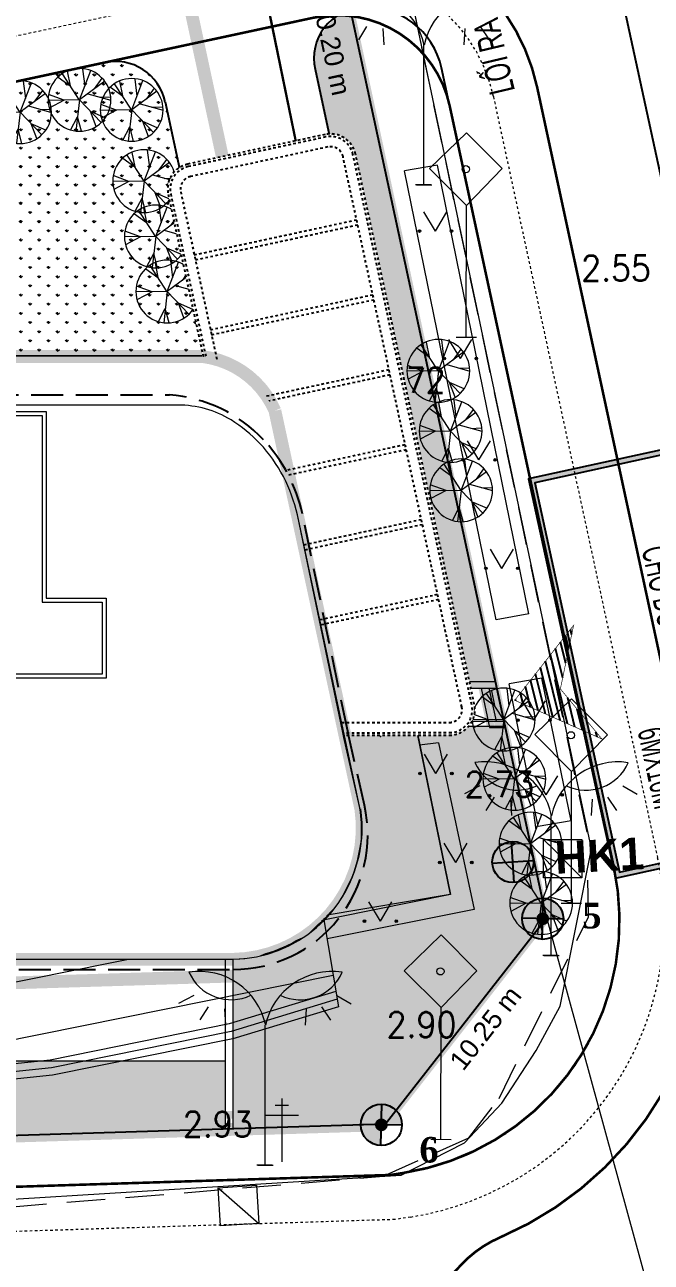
# Model space of a CAD drawing. Header units: millimetres. Extents: x 583747 to 597033, y 2304962 to 2309584.
# Drawn here: x 595691.79 to 595716.31, y 2307167.06 to 2307215.51 of the extents above; entities that cross this region are included whole.
import ezdxf
from ezdxf.enums import TextEntityAlignment as Align
from ezdxf.xclip import XClip

# ---------------------------------------------------------------- set-up
doc = ezdxf.new("R2010")
doc.units = ezdxf.units.MM
doc.header["$XCLIPFRAME"] = 0
doc.set_wipeout_variables(frame=1)
for name, pattern in [('DASH', [0.35, 0.25, -0.1]), ('DASH2-1', [3, 2, -1]), ('HIDDEN', [0.375, 0.25, -0.125]), ('{Long Duong}', [2.3, 1.5, -0.8]), ('{qui hoach}', [1.3, 0, -1.3])]:
    doc.linetypes.add(name, pattern=pattern)
for name, color, linetype, lineweight in [('00_bo_sdd', 7, 'Continuous', 30), ('00_nen', 8, 'Continuous', 5), ('AUDIT_I_220808132811-11', 7, 'Continuous', 9), ('bo dat CXCL', 95, 'Continuous', 18), ('Code Cao do', 7, 'Continuous', 0), ('duong chua chay', 1, 'Continuous', 15), ('Duong RG Thua', 7, 'Continuous', 0), ('GT NEW', 1, 'Continuous', 13), ('hatch', 45, 'Continuous', 5), ('KT-Chu viet', 255, 'Continuous', 20), ('KT-DV2', 7, 'Continuous', 15), ('KT-NEN', 7, 'Continuous', 0), ('KT-Net khuat', 8, 'HIDDEN', 18), ('KT-Net manh', 251, 'Continuous', 13), ('KT-Net thay', 7, 'Continuous', 20), ('KT-TMB', 7, 'Continuous', 0), ('KT_lo dat', 1, 'Continuous', 40), ('KT_Ms', 100, 'Continuous', 5), ('Level 15', 7, 'Continuous', 0), ('Long Duong_ Phan Cach chat lieu rair mat', 7, 'Continuous', 0), ('moc', 7, 'Continuous', 0), ('Nen dc cb Hong bang', 253, 'Continuous', 60), ('Nghia dia_ Ghi chu §T XH', 7, 'Continuous', 0), ('đường pccc', 6, 'Continuous', 13)]:
    doc.layers.add(name, color=color, linetype=linetype, lineweight=lineweight)
for name, color, linetype in [('A-GLAZ', 135, 'Continuous'), ('AFP-KERB-LINE', 2, 'Continuous'), ('canopy', 2, 'DASH'), ('K2', 2, 'Continuous'), ('KT-Kich thuoc', 159, 'Continuous'), ('KT-Vat lieu', 250, 'Continuous'), ('Xref_NT1+NT2_MBDV Cot vach_220729$0$ccu12-Thay', 7, 'Continuous'), ('Xref_ST_MBDV Cot vach 30.7.2022$0$Xref_ST_MBDV Cot vach 30.7.2022|Xref_ST_MBDV Cot vach 30.7.2022|Xref_ST_MBDV Cot vach 30.7.2022|Xref_ST_MBDV Cot vach 30.7.2022|A-CORE-OTLN', 2, 'Continuous')]:
    doc.layers.add(name, color=color, linetype=linetype)
doc.layers.add('A-TREES', color=7, linetype='Continuous', lineweight=5, true_color=0x4b833f)
doc.styles.add('font unicode ccu', font='arial.ttf')
doc.styles.add('Style-.VnArial', font='')
doc.styles.add('Style-STANDARD', font='STANDARD.shx')
doc.styles.add('style6', font='')
doc.styles.add('VnAvantH', font='')
doc.styles.get('Style-.VnArial').set_extended_font_data('.VnArial')
doc.styles.get('style6').set_extended_font_data('.VnAvantH', bold=True)
doc.styles.get('VnAvantH').set_extended_font_data('.VnAvantH')

# ---------------------------------------------------------------- blocks, each defined once
blk = doc.blocks.new('nen dc cb Hong bang')
at = {"layer": '00_bo_sdd', "color": 0, "linetype": 'ByBlock', "lineweight": -2}
blk.add_line((-10.55492583825253, 14.85323067288846, -62.11999999999999), (0, 0), dxfattribs=at)
at = {"layer": '00_nen', "color": 0, "linetype": 'ByBlock', "lineweight": -2}
for p, q in [((-25.54515692964196, 46.53119672089815, -62.11999999999999), (-25.36385174281895, 45.91611263807863, -62.11999999999999)), ((-25.0087029687129, 46.81158421654254, -62.11999999999999), (-24.49256315047387, 46.44607130531222, -62.11999999999999)), ((-29.18093820509966, 45.29301478108391, -62.11999999999999), (-29.30378936917987, 44.69492817157879, -62.11999999999999)), ((-28.5521733162459, 45.43673226283863, -62.11999999999999), (-28.29569271975197, 44.84900979092345, -62.11999999999999)), ((-24.95550184603781, 40.23304565250874, -62.11999999999999), (-26.82977223140188, 45.38256121426821, -62.11999999999999)), ((-24.95550184603781, 40.23304565250874, -62.11999999999999), (-26.82977223140188, 45.38256121426821, -62.11999999999999)), ((-24.69238791218959, 40.32881129300222, -62.11999999999999), (-25.25620348460507, 40.12359920702875, -62.11999999999999)), ((-25.21861577976961, 40.13728001248091, -62.11999999999999), (-24.65480020747054, 40.34249209845439, -62.11999999999999)), ((-21.7204910654109, 35.06692958250642, -62.11999999999999), (-20.96873696881812, 35.34054569713771, -62.11999999999999)), ((-9.567317508510314, 20.79804043518379, -62.11999999999999), (-8.931643194635399, 20.6888700760901, -62.11999999999999)), ((-10.51709817897063, 19.89897610014305, -62.11999999999999), (-10.33579299191479, 19.28389201732352, -62.11999999999999)), ((-9.980644218274392, 20.17936359718442, -62.11999999999999), (-9.464504400035366, 19.81385068502277, -62.11999999999999)), ((-14.829596185009, 18.88272763276473, -62.11999999999999), (-15.28396531112958, 18.37681390717626, -62.11999999999999)), ((-14.15287945466116, 18.66079416079447, -62.11999999999999), (-14.27573061850853, 18.06270755082369, -62.11999999999999)), ((-13.52411456545815, 18.80451164208353, -62.11999999999999), (-13.26763396908063, 18.216789170634, -62.11999999999999)), ((-9.92744309513364, 13.60082503175363, -62.11999999999999), (-11.80171348061413, 18.75034059397876, -62.11999999999999)), ((-9.92744309513364, 13.60082503175363, -62.11999999999999), (-11.80171348061413, 18.75034059397876, -62.11999999999999)), ((-10.25697741587646, 15.6581920706667, -62.11999999999999), (-9.505223319283687, 15.931808185298, -62.11999999999999)), ((-9.664329161285423, 13.69659067178145, -62.11999999999999), (-10.22814473381732, 13.49137858627364, -62.11999999999999)), ((-10.19055702898186, 13.50505939172581, -62.11999999999999), (-9.626741456566378, 13.71027147769928, -62.11999999999999)), ((-17.26962136011571, 9.251346520148218, -62.11999999999999), (-16.63394704635721, 9.142176161054522, -62.11999999999999)), ((-18.21940203057602, 8.35228218510747, -62.11999999999999), (-18.03809684340376, 7.737198101822287, -62.11999999999999)), ((-17.68294806941412, 8.63266968075186, -62.11999999999999), (-17.16680825140793, 8.267156769521534, -62.11999999999999)), ((-22.53190003649797, 7.336033717729151, -62.11999999999999), (-22.98626916308422, 6.830119992606342, -62.11999999999999)), ((-21.85518330580089, 7.114100243896246, -62.11999999999999), (-21.97803446976468, 6.516013635788113, -62.11999999999999)), ((-21.22641841706354, 7.257817726116627, -62.11999999999999), (-20.96993782033678, 6.670095254201442, -62.11999999999999)), ((-17.62974694662262, 2.054131116718054, -62.11999999999999), (-19.50401733198669, 7.203646678011864, -62.11999999999999)), ((-17.62974694662262, 2.054131116718054, -62.11999999999999), (-19.50401733198669, 7.203646678011864, -62.11999999999999)), ((-11.88640749664046, 5.223611982539296, -62.11999999999999), (-11.13465340004768, 5.497228097170591, -62.11999999999999)), ((-17.36663301300723, 2.149896756745875, -62.11999999999999), (-17.93044858530629, 1.944684670306742, -62.11999999999999)), ((-17.89286088047083, 1.958365476224571, -62.11999999999999), (-17.32904530793894, 2.163577562198043, -62.11999999999999))]:
    blk.add_line(p, q, dxfattribs=at)
at = {"layer": '00_nen', "color": 0, "linetype": 'ByBlock', "lineweight": -2, "elevation": -62.11999999999999, "flags": 128}
for points in [[(-51.75720012409147, -12.26573915639892), (-47.61124840099365, -9.982014717999846), (-42.53745882923249, -8.639130225405097), (-36.93363548931666, -7.156666684895754), (-12.48865074675996, 3.507115239743143), (-10.60440606111661, 5.55156312417239), (-9.758970796014182, 7.507143158465624), (-9.198036189191043, 9.908192181494087), (-8.911867500049993, 11.86019979603589), (-9.875447683501989, 18.06588454730809), (-16.90525622782297, 29.30750083830208), (-33.73919313633814, 56.30511040240526), (-43.42401177820284, 71.63096975395456), (-44.02629823959433, 71.90623567998409), (-44.74362674541771, 72.09334457712248), (-45.1785165888723, 72.21823912719265), (-46.26905501971487, 72.31942669022828)], [(-69.42179151752498, 54.56639002496377), (-47.44904412189499, 68.0940236649476), (-14.44665903993882, 14.48870804393664), (-36.46034228638746, 1.027792402543128), (-39.12635316350497, 5.358138516545296)]]:
    blk.add_lwpolyline(points, dxfattribs=at)
at = {"layer": '00_nen', "color": 0, "linetype": 'ByBlock', "lineweight": -2, "elevation": -62.11999999999999}
for points in [[(-21.34461401717272, 35.20373763982207), (-23.10943795670755, 40.05255156336352), (-24.95510433707386, 40.91319992998615), (-24.08077516348567, 42.72127860598266), (-22.28637729398906, 41.88453713757917), (-23.10943795670755, 40.05255156336352)], [(-9.881100367521867, 15.79500012751669), (-11.6459243070567, 20.6438140515238), (-13.49159068707377, 21.50446241907775), (-12.61726151383482, 23.31254109367728), (-10.8228636442218, 22.47579962573946), (-11.6459243070567, 20.6438140515238)], [(-11.766625129967, 17.76648617302999), (-9.844055983819999, 16.86997745651752)], [(-11.51053044828586, 5.360420040320605), (-13.27535438758787, 10.2092339633964), (-15.12102076795418, 11.06988233095035), (-14.24669159459881, 12.87796100601554), (-12.45229372498579, 12.04121953807771), (-13.27535438758787, 10.2092339633964)], [(-19.05221949587576, 0.5897706691175699), (-17.07421810808592, -0.176721672527492)]]:
    blk.add_lwpolyline(points, dxfattribs=at)
for points in [[(-11.766625129967, 17.76648617302999), (-10.35708619875368, 18.27951638773084), (-9.844055983819999, 16.86997745651752), (-11.2535949149169, 16.35694724181667)], [(-19.05221949587576, 0.5897706691175699), (-17.67997263092548, 1.195525192655623), (-17.07421810808592, -0.176721672527492), (-18.44646497315262, -0.7824761951342225)]]:
    blk.add_lwpolyline(points, close=True, dxfattribs=at)
at = {"layer": '00_nen', "color": 0, "linetype": 'ByBlock', "lineweight": -2}
for centre in [(-23.6166978784604, 41.37438132753596, -62.11999999999999), (-12.1531842284603, 21.96564381476492, -62.11999999999999), (-13.78261430957355, 11.53106372710317, -62.11999999999999)]:
    blk.add_circle(centre, 0.1414213562376311, dxfattribs=at)
for centre, radius, start, end in [((-24.17860677314457, 45.74783618748188, -62.11999999999999), 2.664948379724064, 101.3822888902623, 187.9587888660478), ((-29.06967682449613, 43.96763227600604, -62.11999999999999), 2.664948379724064, 32.0412111096219, 118.6177110988935), ((-9.150548022822477, 19.1156155676581, -62.11999999999999), 2.664948379724064, 101.3822888902623, 187.9587888660478), ((-11.47714551887475, 21.84539085067809, -62.11999999999999), 1.804471208586008, 264.6074111095148, 356.2747416658846), ((-14.04161807405762, 17.3354116557166, -62.11999999999999), 2.664948379724064, 32.0412111096219, 118.6177110988935), ((-14.01400671980809, 20.92204888537526, -62.11999999999999), 1.804471208586008, 223.7252583433626, 315.3925888883509), ((-16.85285187419504, 7.56892165215686, -62.11999999999999), 2.664948379724064, 101.3822888902623, 187.9587888660478), ((-19.17944937024731, 10.29869693564251, -62.11999999999999), 1.804471208586008, 264.6074111095148, 356.2747416658846), ((-21.74392192519736, 5.7887177397497, -62.11999999999999), 2.664948379724064, 32.0412111096219, 118.6177110988935), ((-21.7163105715299, 9.375354969874024, -62.11999999999999), 1.804471208586008, 223.7252583433626, 315.3925888883509)]:
    blk.add_arc(centre, radius, start, end, dxfattribs=at)
blk = doc.blocks.new('COT_DI_1')
at = {"layer": 'Nghia dia_ Ghi chu §T XH', "color": 7, "linetype": 'Continuous', "lineweight": 0}
for p, q in [((-3.7252903e-09, 49.74000000953674), (0, 7.4505806e-09)), ((-5.240000003948807, 44.50000000745058), (5.239999998360872, 44.50000001490115)), ((-13.09000000357628, 36.65000001341105), (13.08999999798834, 36.65000000596047))]:
    blk.add_line(p, q, dxfattribs=at)
blk = doc.blocks.new('hoa')
at = {"linetype": 'ByBlock', "lineweight": -2}
for points in [[(-67.56112662715167, -3e-16, 0.9999999999999998), (-57.43887337284832, 0, 0.9999999999999998)], [(57.43887337284832, -3e-16, 0.9999999999999998), (67.56112662715167, 0, 0.9999999999999998)]]:
    blk.add_hatch(color=0, dxfattribs=at).paths.add_polyline_path(points)
at = {"color": 0, "linetype": 'ByBlock', "lineweight": -2}
for q in [(-45.00000000000454, 75), (44.99999999998181, 75)]:
    blk.add_line((0, 0), q, dxfattribs=at)
for centre in [(-62.5, 0), (62.5, 0)]:
    blk.add_circle(centre, 5.061126627151679, dxfattribs=at)
blk = doc.blocks.new('hk')
at = {"layer": 'K2'}
h = blk.add_hatch(color=256, dxfattribs=at)
h.dxf.hatch_style = 1
h.paths.add_polyline_path([(-79.56888767669443, 95.73843680787832), (-79.56888767681085, 94.29736112430692), (-78.1278119928902, 94.29736112384126, 0.006030561254635504), (-78.12823123065755, 94.33211931213737, 0.4071659248377736)])
h.paths.add_polyline_path([(-79.56888767681085, 94.29736112430692), (-81.00996336049866, 94.29736112384126, 0.006030561398855246), (-81.00954412273131, 94.26260293461382, 0.4071659248337173), (-79.56888767669443, 92.85628543933854)])
for p, q in [((-79.56888767681085, 92.85628544073552), (-79.56888767669443, 95.73843680834398)), ((-78.1278119928902, 94.29736112477258), (-81.00996336049866, 94.29736112430692))]:
    blk.add_line(p, q, dxfattribs=at)
blk.add_circle((-79.56888767681085, 94.29736112430692), 1.441075683929584, dxfattribs=at)
blk = doc.blocks.new('wwww1')
at = {"layer": 'Duong RG Thua', "color": 250, "lineweight": 0}
for p, q in [((595695.5847502003, 2307243.169480553), (595707.0744923396, 2307187.35361932)), ((595707.0744923396, 2307187.35361932), (595708.2801753678, 2307181.505655454)), ((595708.2801753678, 2307181.505655454), (595703.3070930245, 2307180.672307877)), ((595703.3070930245, 2307180.672307877), (595703.9038654504, 2307177.11101065)), ((595703.6997601303, 2307178.329028909), (595688.3467328221, 2307175.244779315))]:
    blk.add_line(p, q, dxfattribs=at)
at = {"layer": 'Duong RG Thua', "color": 250, "linetype": 'Continuous', "lineweight": 0}
for p, q in [((595707.774638891, 2307210.061590299), (595706.4908997967, 2307209.83708766)), ((595711.3547879626, 2307192.488881147), (595707.774638891, 2307210.061590299)), ((595710.0710488685, 2307192.264378508), (595706.4908997967, 2307209.83708766)), ((595711.3547879626, 2307192.488881147), (595710.0710488685, 2307192.264378508)), ((595711.8678308511, 2307189.97067498), (595710.5840917575, 2307189.746172342)), ((595711.7205990804, 2307184.167769812), (595710.5840917575, 2307189.746172342)), ((595713.0043381745, 2307184.39227245), (595711.8678308511, 2307189.97067498)), ((595707.8216959101, 2307187.443046093), (595707.0744923396, 2307187.35361932)), ((595713.0043381745, 2307184.39227245), (595711.7205990804, 2307184.167769812))]:
    blk.add_line(p, q, dxfattribs=at)
at = {"layer": 'Duong RG Thua', "color": 250, "linetype": 'Continuous', "lineweight": 0, "flags": 128}
for points in [[(595707.8216959101, 2307187.443046093), (595709.2132889307, 2307180.920893329), (595703.4591677686, 2307179.764787119)], [(595703.8038668882, 2307177.707761752), (595699.6268168647, 2307176.435788465), (595692.6191836877, 2307175.019993153), (595688.4798082802, 2307174.58556737)], [(595703.8538661692, 2307177.409386201), (595699.7003884814, 2307176.144591038), (595692.6646474039, 2307174.723116914), (595688.5394387017, 2307174.290177921)], [(595703.9038654504, 2307177.11101065), (595699.7739600977, 2307175.853393611), (595692.7101111201, 2307174.426240675), (595688.5990691235, 2307173.994788471)]]:
    blk.add_lwpolyline(points, dxfattribs=at)
at = {"layer": 'Long Duong_ Phan Cach chat lieu rair mat', "color": 250, "linetype": '{Long Duong}', "lineweight": 0}
for p, q in [((595713.6322493237, 2307183.940703958), (595700.352270765, 2307247.064977344)), ((595713.6862893021, 2307180.635165193), (595713.6322493234, 2307183.940703958)), ((595710.1861953862, 2307173.513222121), (595713.6862893021, 2307180.635165193)), ((595709.0067003585, 2307171.981663106), (595710.1861953861, 2307173.513222121)), ((595705.6524673784, 2307170.470425455), (595709.0067003585, 2307171.981663105)), ((595688.690515622, 2307169.075527146), (595705.6524673784, 2307170.470425455))]:
    blk.add_line(p, q, dxfattribs=at)
at = {"layer": 'Duong RG Thua', "color": 250, "lineweight": 0, "xscale": 0.01, "yscale": 0.01, "zscale": 0.01, "rotation": 359.9973000000001}
for p in [(595707.6989040737, 2307207.480149925), (595708.6726615034, 2307202.489643098), (595709.4029795757, 2307198.51853858), (595710.3006622061, 2307194.273564785), (595711.5558963928, 2307188.332122968), (595707.7179227733, 2307186.24386973), (595712.0351676279, 2307185.403243199), (595708.4938857253, 2307182.759643927), (595705.5421835163, 2307180.462184991)]:
    blk.add_blockref('hoa', p, dxfattribs=at)
at = {"layer": 'hatch', "color": 250, "xscale": 0.56, "yscale": 0.56, "zscale": 0.56, "rotation": 3.617913900724599}
blk.add_blockref('hk', (595758.5308445584, 2307132.885414066), dxfattribs=at)
at = {"layer": 'Nghia dia_ Ghi chu §T XH', "color": 250, "linetype": 'Continuous', "lineweight": 0, "xscale": 0.05, "yscale": 0.05, "zscale": 0.05, "rotation": 359.9972999999998}
blk.add_blockref('COT_DI_1', (595701.683698932, 2307171.031663158), dxfattribs=at)
at = {"layer": 'Code Cao do', "color": 250, "linetype": 'Continuous', "lineweight": 0, "style": 'Style-STANDARD'}
for s, p in [('2.55', (595713.3994352454, 2307206.026020493)), ('2.72', (595705.3632143561, 2307201.642852212)), ('2.73', (595708.8322251996, 2307185.819293979)), ('2.90', (595705.783577911, 2307176.407919445)), ('2.93', (595697.8109389553, 2307172.512889726))]:
    blk.add_text(s, height=1, rotation=359.9972999999998, dxfattribs=at).set_placement(p, align=Align.MIDDLE_LEFT)
at = {"layer": 'K2', "color": 250, "insert": (595714.1166897431, 2307183.030647043), "char_height": 1.25, "width": 3.303206002800061, "attachment_point": 5, "rotation": 3.0978745193266546, "style": 'style6', "bg_fill": 3, "box_fill_scale": 1.25, "bg_fill_color": 256, "bg_fill_true_color": 13158600, "bg_fill_transparency": 0}
blk.add_mtext('\\A1;{\\fArial|b1|i0|c0|p34;HK1}', dxfattribs=at)
blk = doc.blocks.new('Moc')
at = {"layer": 'moc', "linetype": '{qui hoach}', "lineweight": 0, "ltscale": 0.5}
h = blk.add_hatch(color=7, dxfattribs=at)
edge = h.paths.add_edge_path()
edge.add_arc((0, 0), 0.25, 0, 360)
blk = doc.blocks.new('NEN')
at = {"layer": 'Level 15', "color": 240, "linetype": 'DASH', "lineweight": 13, "ltscale": 10, "true_color": 0xed1f24, "const_width": 0.5, "flags": 128}
blk.add_lwpolyline([(595682.6342318146, 2307317.628542743), (595677.1080846218, 2307338.735591847), (595668.7019997244, 2307341.648000274), (595657.1986820591, 2307332.945061638), (595633.7332383548, 2307315.074860618), (595610.1012001, 2307298.024044828, 0.6850113018035724), (595643.3114555511, 2307173.379490599), (595664.0983812264, 2307171.16112911), (595705.7479175264, 2307172.44091587), (595712.0652831583, 2307180.508475818), (595682.6342318146, 2307317.628542743)], format="xyb", close=True, dxfattribs=at)
at = {"layer": 'Level 15', "color": 152, "linetype": 'DASH', "lineweight": 13, "ltscale": 10, "true_color": 0x2776bb, "const_width": 0.5, "flags": 128}
blk.add_lwpolyline([(595676.7959477246, 2307316.238442715), (595672.1154765871, 2307334.115442853), (595669.7661375185, 2307334.929404999), (595660.8263181637, 2307328.16590411), (595637.3067715189, 2307310.254500783), (595613.6242579552, 2307293.167266415, 0.6848770391189095), (595643.956996487, 2307179.344669219), (595664.3256569956, 2307177.170944603), (595702.755827632, 2307178.351808255), (595705.6093727332, 2307181.995913648)], format="xyb", close=True, dxfattribs=at)
at = {"layer": 'hatch', "xscale": 0.56, "yscale": 0.56, "zscale": 0.56, "rotation": 358.6179139007246}
for p in [(595755.3372243477, 2307126.642580403), (595749.0198587158, 2307118.575020456)]:
    blk.add_blockref('hk', p, dxfattribs=at)
at = {"layer": 'moc', "color": 7, "linetype": '{qui hoach}', "lineweight": 0, "ltscale": 0.5}
for p in [(595712.0652831583, 2307180.508475818), (595705.7479175264, 2307172.44091587)]:
    blk.add_blockref('Moc', p, dxfattribs=at)
at = {"layer": 'moc', "color": 7, "linetype": 'Continuous', "lineweight": 0, "style": 'Style-.VnArial'}
for s, rotation, p in [('70.20 m', 282.1140039672162, (595703.8073949041, 2307214.613975927)), ('10.25 m', 51.93700350634791, (595709.8202652498, 2307176.230711741))]:
    blk.add_text(s, height=0.75, rotation=rotation, dxfattribs=at).set_placement(p, align=Align.MIDDLE_CENTER)
at = {"layer": 'moc', "color": 7, "linetype": 'Continuous', "lineweight": 0, "char_height": 0.9999999999999999, "attachment_point": 4, "line_spacing_factor": 0.6, "style": 'Style-.VnArial'}
for s, insert in [('\\f.VnTimeH|b1|i0|c00|p39;5', (595713.6120991344, 2307180.625865999)), ('\\f.VnTimeH|b1|i0|c00|p39;6', (595707.2351366518, 2307171.456861805))]:
    blk.add_mtext(s, dxfattribs=dict(at, insert=insert))
blk = doc.blocks.new('WWWWW11')
blk.add_wipeout([(596155.8301667003, 2307274.8857760117), (596155.6702399739, 2307275.964472756), (596156.0535661747, 2307277.593185272), (596157.0685744844, 2307278.8406669307), (596158.1264970418, 2307279.415748434), (596188.2381753044, 2307289.8054439076), (596189.8557307903, 2307290.29076116), (596191.8538060316, 2307290.739333414), (596193.8007053576, 2307291.0234775725), (596196.0002690505, 2307291.1689601047), (596198.4681956221, 2307291.1138871205), (596199.3899264081, 2307291.0500212642), (596214.6888124453, 2307286.621168676), (596215.5953061794, 2307286.225554941), (596216.420535978, 2307285.8426793404), (596216.8958392644, 2307284.929312158), (596217.2352143248, 2307284.208748694), (596222.7056417362, 2307268.3965802863), (596223.6894087516, 2307266.9590866347), (596225.198456345, 2307266.0024982695), (596226.569962042, 2307265.7257791674), (596256.216901707, 2307265.725779168), (596257.3213247266, 2307265.4027686245), (596258.5274268036, 2307264.46294115), (596259.0560470403, 2307263.6036765287), (596262.3650601882, 2307248.1126225004), (596262.4250080026, 2307246.6664696666), (596262.1737204889, 2307245.578730411), (596261.518043077, 2307244.282775156), (596260.2678490428, 2307243.0446371366), (596258.3547232595, 2307242.2257473785), (596257.4195995578, 2307242.12577948), (596212.2822824485, 2307242.1255984716), (596210.8028741601, 2307242.3465547203), (596209.2667103305, 2307243.115288704), (596207.9721401545, 2307244.4993054927), (596207.4174015898, 2307245.6945274584), (596202.9116649712, 2307258.7150586736), (596200.6062172921, 2307261.5454319566), (596198.0761657038, 2307263.450449347), (596195.3439872233, 2307264.6924725254), (596191.6427042055, 2307265.3911057585), (596188.2782594147, 2307265.1661956045), (596187.4021083729, 2307264.9719926496), (596169.8241951542, 2307258.907258306), (596167.7571998582, 2307258.8078015647), (596166.090227211, 2307259.3276334633), (596164.5228701563, 2307260.2610702226), (596164.108192552, 2307260.7844578014), (596156.0059679959, 2307274.43423958)]).translate(0, 0, -0.04164644143770193)
at = {"elevation": -0.04395304454321868}
blk.add_lwpolyline([(596192.5416197076, 2307266.744966316, 0.2042794764179826), (596192.607926398, 2307266.866078923), (596192.8317142515, 2307267.895948669, -0.275411558420597), (596193.5595623124, 2307268.696459784), (596197.9719503887, 2307270.214335862, -0.4141945204059637), (596199.1330265976, 2307269.649812372), (596207.4622429552, 2307245.559099361, 0.3197537419032751), (596212.2822824485, 2307242.125598471), (596257.4196639521, 2307242.125598471, 0.3653099340488337), (596262.3856358445, 2307246.436320474, 0.1024343471952136), (596262.376660583, 2307248.058226606), (596259.935494812, 2307259.528860179, 0.1326112318916029), (596258.4691726057, 2307262.327475362, 0.06649945757597092), (596257.3379867281, 2307263.241901028, 0.1376152775427903), (596255.2573914184, 2307263.825598471), (596229.6136903274, 2307263.825598471)], format="xyb", dxfattribs=at)
at = {"layer": 'A-GLAZ', "const_width": 0.5, "elevation": -0.04395343454104331}
blk.add_lwpolyline([(596187.5650992795, 2307289.569702047, -0.1140331020743413), (596199.3854243202, 2307291.034447354), (596214.444218447, 2307286.683304296, -0.2604672854682765), (596217.2352143812, 2307284.208748532), (596222.7056417364, 2307268.396580286, 0.2908633368540378), (596226.5699620475, 2307265.725779167), (596256.2169017089, 2307265.725779167, -0.2655275921417467), (596259.0560470403, 2307263.603676529), (596262.4205578448, 2307247.997374107, -0.4513714951595503), (596257.4195995578, 2307242.12577948), (596212.2822180542, 2307242.12577948, -0.3267809868965265), (596207.4174015917, 2307245.694527453), (596202.9116649712, 2307258.715058674, 0.3277017669590758), (596187.4020970531, 2307264.971989761), (596169.7469901706, 2307258.880825144, -0.1330764012900887), (596166.9363160909, 2307258.998201977), (596165.764129322, 2307259.45460229, -0.183720991931343), (596163.977444376, 2307261.007206338), (596159.5069491676, 2307268.509531339, -0.02215701127767281), (596156.0892501767, 2307274.26518216, -0.4620918624571376), (596158.1657587194, 2307279.430851362), (596187.5650992795, 2307289.569702047)], format="xyb", dxfattribs=at)
at = {"layer": 'AUDIT_I_220808132811-11', "elevation": -0.04395304454337}
for points in [[(596192.5415573254, 2307266.745147002, 0.2042794764179826), (596192.6078640159, 2307266.866259609), (596192.8316518693, 2307267.896129356, -0.275411558420597), (596193.5594999302, 2307268.696640471), (596197.9718880067, 2307270.214516548, -0.4141945204059637), (596199.1329642155, 2307269.649993058), (596207.462180573, 2307245.559280048, 0.3197537419032751), (596212.2822200663, 2307242.125779158), (596257.4196015699, 2307242.125779158, 0.3653099340488337), (596262.3855734624, 2307246.436501161)], [(596259.9354324298, 2307259.529040866, 0.1326112318916029), (596258.4691102235, 2307262.327656048, 0.06649945757597092), (596257.3379243459, 2307263.242081714, 0.1376152775427903), (596255.2573290362, 2307263.825779158), (596229.6136279452, 2307263.825779158)], [(596262.3855734624, 2307246.436501161, 0.1151906689853103), (596262.3650601906, 2307248.112622491), (596261.7564121939, 2307250.807757424), (596261.7107796131, 2307251.009822619), (596259.9350082524, 2307259.531076332)]]:
    blk.add_lwpolyline(points, format="xyb", dxfattribs=at)
at = {"layer": 'KT-Net thay', "elevation": -0.04164644143770161}
for points in [[(596246.7050223016, 2307263.571704336), (596250.1050223017, 2307263.571704336), (596250.1050373834, 2307256.261718968), (596252.4550223016, 2307256.261704336), (596252.4550373835, 2307253.131704336), (596246.7050373835, 2307253.131704336)], [(596246.8640695789, 2307263.412657289), (596249.9459755823, 2307263.412657289), (596249.9459906641, 2307256.10267291), (596252.2959760205, 2307256.102658279), (596252.2959895696, 2307253.290751384), (596246.8640842013, 2307253.290751384)]]:
    blk.add_lwpolyline(points, close=True, dxfattribs=at)
at = {"layer": 'Xref_NT1+NT2_MBDV Cot vach_220729$0$ccu12-Thay', "linetype": 'DASH', "ltscale": 5, "elevation": -0.04395304454337}
for points in [[(596194.192713484, 2307280.764215764), (596191.7784914216, 2307287.756931975, 0.3643585262583712), (596187.0704544771, 2307289.811796419), (596158.1347425734, 2307279.829564274, 0.4519047578513394), (596155.9183339545, 2307274.176456671), (596164.0315595573, 2307260.562627521, 0.3106788684848847), (596170.194570505, 2307258.591374772), (596192.7173894419, 2307266.382715269, 0.2299220823866625), (596193.0022534548, 2307266.797481661), (596193.2231749404, 2307267.814160408, -0.2789899883790971), (596193.6820200667, 2307268.315781746), (596198.1023278415, 2307269.836382226, -0.4143403845293878), (596198.7549219022, 2307269.519287246), (596207.0841382599, 2307245.428574235, 0.3197537419032749), (596212.2822200663, 2307241.725779158), (596257.4196015699, 2307241.725779158, 0.4808685683322463), (596262.5601473156, 2307248.156679427), (596261.9514993189, 2307250.85181436), (596261.9062336206, 2307251.052254967), (596260.1308019955, 2307259.571878417)], [(596226.4636750943, 2307263.823608285), (596226.4636750943, 2307263.923608285, -0.4142135623730951), (596226.7636750943, 2307264.223608285), (596254.9307407936, 2307264.225779158, -0.1855237509881948), (596258.6151461988, 2307262.464312016, -0.1326593833791216), (596260.1306582424, 2307259.572479122, 0.1326593833791216)]]:
    blk.add_lwpolyline(points, format="xyb", dxfattribs=at)
blk = doc.blocks.new('A$C4DBA2DF6')
at = {"layer": 'KT-Kich thuoc'}
blk.add_line((3.170216138241813, 21.90521172713488), (7.625898569240235, 1.234442536253482), dxfattribs=at)
at = {"layer": 'KT-Kich thuoc', "color": 0, "linetype": 'ByBlock', "lineweight": -2, "transparency": 16777216, "const_width": 0.1, "elevation": 3.687811819845839e-10}
blk.add_lwpolyline([(3.958922732854262, 20.86437753355131), (3.170460871537216, 21.90534656820819), (2.853372192941606, 20.63387742312625)], dxfattribs=at)
at = {"layer": 'KT-Net khuat', "linetype": 'HIDDEN', "ltscale": 20}
blk.add_line((3.170216138241813, 21.90521172713488), (7.568651299574412, 1.500023649074137), dxfattribs=at)
at = {"layer": 'KT-Net khuat', "linetype": 'ByBlock', "ltscale": 30}
blk.add_line((4.499746861401945, 1.500023649074137), (10.63755576894619, 1.500023649074137), dxfattribs=at)
at = {"layer": 'KT-Net khuat', "linetype": 'ByBlock', "ltscale": 30, "elevation": 3.687811819845839e-10}
for points in [[(4.338264179648831, 1.300023649353534), (-7.89770856499672e-05, 21.42643319582567), (6.256225248682313, 22.77500927262008), (10.88526034960523, 1.300023649353534), (4.338264179648831, 1.300023649353534)], [(4.499746830202639, 1.500023649074137), (0.2375735323876143, 21.27306669112295), (6.102858743979596, 22.53735676314682), (10.63755576894619, 1.500023649074137)]]:
    blk.add_lwpolyline(points, dxfattribs=at)
at = {"layer": 'KT-Net khuat', "linetype": 'HIDDEN', "ltscale": 20, "elevation": 3.687811819845839e-10}
for points in [[(0.4272170432377607, 20.39327390957624), (3.170216138241813, 21.90521172713488), (6.292502254829742, 21.65756398160011)], [(0.5639033244224265, 19.75789038138464), (3.306902419426478, 21.26982819894329), (6.429188536014408, 21.02218045340851)], [(0.7009019034449011, 19.12232758104801), (3.443900998448953, 20.63426539860666), (6.566187115036882, 20.38661765307188)], [(0.8381112510105595, 18.48705652076751), (3.581110346014611, 19.99899433832616), (6.703396462602541, 19.75134659279138)], [(0.9747975977370515, 17.85167268756777), (3.717796692741103, 19.36361050512642), (6.840082809329033, 19.11596275959164)], [(1.112285364186391, 17.21637952653691), (3.855284459190443, 18.72831734409556), (6.977570575778373, 18.48066959856078)], [(1.249039345304482, 16.58068192470819), (3.992038440308534, 18.09261974226683), (7.114324556896463, 17.84497199673206)], [(1.386004103231244, 15.94527602661401), (4.129003198235296, 17.45721384417266), (7.251289314823225, 17.20956609863788)], [(1.522968861041591, 15.30987012851983), (4.265967956045642, 16.82180794607848), (7.388254072633572, 16.5741602005437)], [(1.659899797523394, 14.67462113313377), (4.402898892527446, 16.18655895069242), (7.525185009115376, 15.93891120515764)], [(1.7968645314686, 14.03921520197764), (4.539863626472652, 15.55115301953629), (7.662149743060581, 15.30350527400151)], [(1.933829317218624, 13.40380931925029), (4.676828412222676, 14.91574713680893), (7.799114528810605, 14.66809939127415)], [(2.070794047089294, 12.76840340578929), (4.813793142093346, 14.28034122334793), (7.936079258681275, 14.03269347781315)], [(2.207758832839318, 12.13299752352759), (4.95075792784337, 13.64493534108624), (8.073044044431299, 13.39728759555146)], [(2.481688348460011, 10.86218572733924), (5.224687443464063, 12.37412354489788), (8.346973560051993, 12.12647579936311)], [(2.618653106386773, 10.22677982971072), (5.361652201390825, 11.73871764726937), (8.483938317978755, 11.49106990173459)], [(2.755617836257443, 9.591373916249722), (5.498616931261495, 11.10331173380837), (8.620903047849424, 10.85566398827359)], [(2.892582622007467, 8.955968033988029), (5.635581717011519, 10.46790585154667), (8.757867833599448, 10.2202581060119)], [(3.029547351878136, 8.320562120527029), (5.772546446882188, 9.832499938085675), (8.894832563470118, 9.584852192550898)], [(3.166512109572068, 7.685156222432852), (5.90951120457612, 9.197094039991498), (9.03179732116405, 8.94944629445672)], [(3.303476867382415, 7.049750324804336), (6.046475962386467, 8.561688142362982), (9.168762078974396, 8.314040396828204)], [(3.440441649290733, 6.41434445977211), (6.183440744294785, 7.926282277330756), (9.305726860882714, 7.678634531795979)], [(3.577406438882463, 5.778938559349626), (6.320405533886515, 7.290876376908273), (9.442691650474444, 7.043228631373495)], [(3.714371168753132, 5.143532646354288), (6.457370263757184, 6.655470463912934), (9.579656380345114, 6.407822718378156)], [(3.851335926563479, 4.508126748260111), (6.594335021567531, 6.020064565818757), (9.71662113815546, 5.772416820283979)], [(3.984300618991256, 3.891277924645692), (6.727299713995308, 5.403215742204338), (9.849585830583237, 5.155567996669561)], [(4.125265414360911, 3.237314937170595), (6.868264509364963, 4.749252754729241), (9.990550625952892, 4.501605009194463)], [(4.262230172171257, 2.601909039076418), (7.005229267175309, 4.113846856635064), (10.12751538376324, 3.866199111100286)], [(4.399194957921281, 1.966503156814724), (7.142194052925333, 3.47844097437337), (10.26448016951326, 3.230793228838593)], [(4.842630610568449, 1.500023649074137), (7.27915881073568, 2.843035076279193), (10.40144492732361, 2.595387330744416)], [(6.132366191945039, 1.500023649074137), (7.416123568429612, 2.207629178650677), (10.53840968501754, 1.9599814331159)]]:
    blk.add_lwpolyline(points, dxfattribs=at)
blk = doc.blocks.new('Tree')
for p, q in [((487818.7585520147, 311431.8140665293), (487178.271296501, 312231.0179972649)), ((487323.9620518087, 312328.5440708995), (487469.608952999, 311867.4923955798)), ((487812.5491589903, 311435.622189641), (488148.1264930962, 312404.1957123876)), ((487974.1397559046, 311902.0154153705), (487959.6186299919, 312449.4555874467)), ((487974.1397559046, 311902.0154153705), (488379.603203833, 312288.4990506768)), ((487050.4925100802, 312107.0366401076), (487469.608952999, 311867.4923955798)), ((487812.5491589903, 311435.622189641), (486789.5399913191, 311386.6173636317)), ((486823.3698589205, 311653.9503079057), (487333.2957089542, 311412.6646906734)), ((486977.3624589442, 310842.8233063221), (487812.5491589903, 311435.622189641)), ((487812.5491589903, 311435.622189641), (487803.9767764806, 311435.5773043036)), ((487812.5491589903, 311435.622189641), (487812.5042736529, 311444.1945721507)), ((487812.5491589903, 311435.622189641), (487821.1215414404, 311435.6670749187)), ((487812.5491589903, 311435.622189641), (487812.594044268, 311427.0498071313)), ((487812.5491589903, 311435.622189641), (488815.2738754748, 311227.0700611472)), ((487812.5491589903, 311435.622189641), (488294.8941477536, 310532.1300956607)), ((488836.1503732799, 311401.1427559257), (488359.1722272633, 311321.9372298717)), ((488762.6964671611, 311056.9688814878), (488359.1722272633, 311321.9372298717)), ((487312.5729995965, 311080.7507180572), (486909.7755491136, 310951.9356693625)), ((487535.9686889647, 311239.3123333454), (487498.6340693234, 310462.4556865096)), ((488053.6695394515, 310983.9669960737), (488455.6363497971, 310662.9774998426)), ((488053.6695394515, 310983.9669960737), (488100.2619105576, 310471.6760370135)), ((487524.2228202223, 310836.3250343204), (487406.3617597221, 310519.2875810862))]:
    blk.add_line(p, q)
blk.add_circle((487812.5491589903, 311435.622189641), 1024.182225)
blk = doc.blocks.new('DV')
at = {"layer": 'bo dat CXCL'}
h = blk.add_hatch(dxfattribs=at)
h.set_pattern_fill('GRASS', color=256, scale=20, angle=6.295837926640892e-14)
h.set_pattern_definition([(90, (0.2958493232727051, -0.1027917861938477), (-359.2102448000003, 359.210244799995), [95.24999999999874, -623.1704895999919]), (44.99999999999993, (0.2958493232727051, -0.1027917861938477), (-359.2102448427657, 359.210244842761), [95.24999999999888, -412.7499999999951]), (135.0000000000001, (0.2958493232727051, -0.1027917861938477), (-359.2102448427657, -359.2102448427618), [95.24999999999989, -412.7499999999994])])
edge = h.paths.add_edge_path()
edge.add_line((646530.5436292887, 56851.96766614914), (648167.2926807404, 56851.96766614914))
edge.add_line((648167.2926806211, 56851.96766614914), (642441.3676582659, 83415.63595288245))
edge.add_arc((643256.8300542831, 81325.11902475357), 2243.934032934618, 111.309608673127, 181.7049296116714)
edge.add_line((641013.8894020319, 81258.35695171356), (641697.0157701969, 78089.1980009079))
edge.add_line((641697.0157701969, 78089.1980009079), (641941.4026540518, 78141.87675857544))
edge.add_line((641941.4026540518, 78141.87675857544), (646530.5436292887, 56851.96766567231))
edge = h.paths.add_edge_path()
edge.add_line((637829.3648269176, 46265.36014032364), (637829.3648270369, 39602.14135599136))
edge.add_line((637829.3648270369, 39602.1413564682), (643793.63426406, 39781.36126574874))
edge.add_arc((643793.4447216988, 39787.35827064514), 6.00000000408876, 271.8102980134341, 321.987315978881)
edge.add_line((643798.1719682217, 39783.66325521469), (650106.7292767763, 47854.54771614075))
edge.add_line((650106.7292768955, 47854.54771661758), (648490.6504880921, 55351.84854703828))
edge.add_line((648490.650488019, 55351.84854650497), (648458.3113724408, 55351.84907419205))
edge.add_line((648458.3113725185, 55351.84907484055), (646821.5623692395, 55355.54650961074))
edge.add_line((646821.5623692274, 55355.5465092659), (642130.5871377351, 55351.95232587407))
edge.add_line((642130.5871376991, 55351.95232582092), (642830.3229227498, 52123.45952802557))
edge.add_arc((637760.7222069502, 51387.62455368042), 5122.72432662338, -89.23223467283981, 8.258609971018188, ccw=False)
edge = h.paths.add_edge_path()
edge.add_line((637535.6333984137, 42251.86489963531), (585436.6927137158, 42251.86489963531))
edge.add_line((585436.6927137375, 42251.86489963531), (585709.9969890548, 41424.17855376737))
edge.add_arc((588675.3587887287, 42224.32080984116), 3071.416323646568, 195.1004725251318, 222.9903171245015)
edge.add_line((586428.7131229639, 40129.99956274033), (602147.6344996169, 38465.17700207606))
edge.add_arc((602148.2664314508, 38471.14367389679), 6.000042089883805, 263.9543249600582, 271.8103028868102)
edge.add_line((602148.455975771, 38465.14662599564), (637535.6333984137, 39583.57432746889))
edge.add_line((637535.6333984137, 39583.57432794571), (637535.6333984137, 42251.86490008621))
h = blk.add_hatch(dxfattribs=at)
h.set_pattern_fill('GRASS', color=256, scale=20, angle=6.295837926640892e-14)
h.set_pattern_definition([(90, (0.2958493232727051, -0.1027917861938477), (-359.2102448000004, 359.2102447999949), [95.24999999999872, -623.1704895999918]), (44.99999999999993, (0.2958493232727051, -0.1027917861938477), (-359.2102448427657, 359.2102448427609), [95.24999999999883, -412.749999999995]), (135.0000000000001, (0.2958493232727051, -0.1027917861938477), (-359.2102448427657, -359.2102448427617), [95.24999999999989, -412.7499999999994])])
edge = h.paths.add_edge_path()
edge.add_arc((633252.2688390017, 79389.92608308792), 1986.406696429114, 16.36935193593622, 102.5198941983229)
edge.add_line((632821.6583968401, 81329.09760951996), (625320.2208331665, 79738.05581967533))
edge.add_arc((625119.3960493803, 78991.74942302704), 772.8543476840917, 74.9389470354916, 149.7291612111586)
edge.add_line((624451.918674469, 79381.33611726761), (624232.3183570514, 79021.60343631357))
edge.add_line((624232.3183568716, 79021.60343456268), (624159.7236617804, 78773.45602703094))
edge.add_line((624159.7236622572, 78773.45602703094), (628006.8886412382, 78773.45602703094))
edge.add_line((628006.8886412382, 78773.45602703094), (628045.3441791534, 69851.86458826065))
edge.add_line((628045.3441790342, 69851.86459350586), (636626.6667870283, 69851.86459351331))
edge.add_arc((636189.1028869152, 66306.16408348083), 3572.597692067738, 75.25091978416071, 82.96487496123211, ccw=False)
edge.add_line((637098.637757659, 69761.04476976395), (635587.3436750174, 76772.22917938232))
edge.add_line((635587.3436741829, 76772.22917938232), (635831.7305567265, 76824.90792942047))
edge.add_line((635831.7305574417, 76824.90793609619), (635158.1562702302, 79949.75165364891))
for p, q in [((637535.6333982944, 46251.86489963531, -0.0003901063917562955), (637535.6333982944, 39592.85783958435, -0.0003901063917562955)), ((637829.3648269176, 46251.86489963531, -0.0003901063917562955), (637829.3648269176, 39592.85783958435, -0.0003901063917562955)), ((585435.6076352596, 42251.86489963531, -0.0003901063917562955), (637535.6333982944, 42251.86489963531, -0.0003901063917562955))]:
    blk.add_line(p, q)
blk.add_point((643616.0863153934, 54949.02096509933))
at = {"layer": 'A-GLAZ'}
for p, q in [((606979.7271254063, 69851.86458730698, -0.0003901063917562955), (636626.6667872667, 69851.86458730698, -0.0003901063917562955)), ((637829.3646354675, 46251.86489534378, -0.0003901063917562955), (592691.9831315279, 46251.86489534378, -0.0003901063917562955))]:
    blk.add_line(p, q, dxfattribs=at)
blk.add_arc((637740.3259741068, 51393.20795249939, -0.0003901063917562955), 5142.113990895111, 270.9921610966621, 8.16438453580554, dxfattribs=at)
at = {"layer": 'AFP-KERB-LINE'}
for p, q in [((660362.9791095257, 50102.89585208893), (648105.8894743919, 106965.8960108757)), ((660362.9791095257, 50102.89585208893), (648105.8894743919, 106965.8960108757)), ((660362.9791095257, 50102.89585208893), (648105.8894743919, 106965.8960108757)), ((660362.9791095257, 50102.89585208893), (648105.8894743919, 106965.8960108757)), ((632812.5251964331, 81340.09324932098, -1.724243395822349e-08), (624639.6863064766, 79578.39902734756)), ((641053.148706913, 81076.22539663315, 4.182514655021284e-08), (641697.0157701969, 78089.19799852371)), ((652744.5423494577, 49853.1940331459), (646002.3143943548, 81131.68840885162, 4.182514655021284e-08)), ((635189.0503698587, 79806.42783784866, 1.433938944273951e-08), (635831.7305574417, 76824.90792417526)), ((643796.4420000315, 39781.45000457764), (602010.8633052111, 38460.79794502258)), ((644014.3292895555, 37787.44992017746), (644523.9687649012, 37867.66952800751)), ((644014.3292895555, 37787.44992017746), (602073.7468104362, 36461.89888858795))]:
    blk.add_line(p, q, dxfattribs=at)
at = {"layer": 'AFP-KERB-LINE', "elevation": 2.283388679820792e-10}
for points in [[(648465.2597210407, 55469.64120483398), (642441.3676638603, 83415.63595533371)], [(643796.4419987202, 39781.45000457764), (650106.7292768955, 47854.54770946503), (648465.2597211599, 55469.64120531082)]]:
    blk.add_lwpolyline(points, dxfattribs=at)
at = {"layer": 'AFP-KERB-LINE'}
for centre, radius, start, end in [((643008.2438901663, 81497.65489673615, 4.182514655021284e-08), 1999.999999999996, 93.52177929166275, 192.1642290002999), ((643069.6717892885, 80499.54337310791, 4.182514655021284e-08), 2999.999999999995, 12.16425650078228, 93.52177929166275), ((633233.9552198648, 79384.9981789589, -1.280512994061939e-05), 1999.999999999996, 12.16425650078228, 102.1642578927982), ((642969.0669971704, 47746.04391288757), 9999.999999605723, 278.9452219859194, 12.16425650078228)]:
    blk.add_arc(centre, radius, start, end, dxfattribs=at)
at = {"layer": 'GT NEW', "color": 31}
for p, q in [((641697.0157701969, 78089.19799852371), (646274.8015905619, 56851.96766376495)), ((641941.4026540518, 78141.87675333023), (646476.6549419165, 57101.96766281128)), ((635831.7305574417, 76824.90792417526), (637373.1277548075, 69674.06937599182)), ((646274.8015906811, 56851.96766376495), (648167.2926795483, 56851.96766376495)), ((646476.6549419165, 57101.96766281128), (648113.4039911032, 57101.96766281128)), ((647553.5117850304, 56851.96766376495), (647887.6452106237, 55301.8583855629)), ((647860.4022324085, 56851.96766376495), (648140.6478594542, 55551.85425758362)), ((648167.2926795483, 56851.96766376495), (648447.5393867493, 55551.84924936295)), ((647833.7563327551, 55551.85926389694, 1.446590125118876e-09), (648447.5393867493, 55551.84924936295)), ((647887.6452105045, 55301.85838651657, 1.322136479179075e-09), (648501.4282633066, 55301.8483710289))]:
    blk.add_line(p, q, dxfattribs=at)
at = {"layer": 'KT-Net manh'}
for p, q in [((642087.239469409, 55551.95303297043, 1.471687646997462e-08), (647833.7563327551, 55551.85926532745, 1.446590125118874e-09)), ((642130.5871376991, 55351.95232534409, 1.461676725767604e-08), (648490.650488019, 55351.84854650497))]:
    blk.add_line(p, q, dxfattribs=at)
at = {"layer": 'A-TREES', "xscale": -1.2, "yscale": 1.2, "zscale": 1.199999999999996, "rotation": 71.72236063323176}
for p in [(1170286.103860021, 518512.5426750183, -1.517964912047862e-06), (1167962.084666014, 518034.0236167908, -1.517968483721541e-06), (1172330.920622587, 518121.1317205429, -1.518015338401282e-06), (1172816.942249894, 515332.7927556038, -8.236469347338983e-09), (1173273.436659098, 513165.1154909134, -8.237214127593397e-09), (1173723.457421064, 511010.4665288925, -8.23870171359515e-09), (1184334.704605699, 507905.6226863861, -8.281344137162282e-09), (1184813.293089628, 505548.8460512161, -8.281344137162282e-09), (1185229.379043579, 503225.1420726776, -8.117164660540822e-09), (1186892.437659621, 494253.5687456131, 2.940247355867461e-09), (1187308.523613453, 491929.8647680283, 3.104426832488892e-09), (1187940.885864615, 489389.6155376434, 2.932680714778098e-09), (1188356.971818447, 487065.9115567207, 3.096860191399531e-09)]:
    blk.add_blockref('Tree', p, dxfattribs=at)
blk = doc.blocks.new('khgklh')
blk.add_wipeout([(58640.70173148245, -44120.54018971289), (58628.985361621904, -43762.905380036376), (58829.29100571105, -43294.97330701149), (59044.20882282715, -43090.63304140731), (59407.14895354211, -42932.0287794472), (64994.31630016677, -41748.832615671105), (65367.88185447648, -41821.22883353472), (65666.020131718, -42008.01282470962), (65830.95774710049, -42201.08167840698), (65955.72123147198, -42473.69527167109), (70622.71725374462, -64080.381176796865), (70585.09956008916, -64632.96945285596), (70342.23259128444, -65008.48993893796), (69966.68098586364, -65238.34239459295), (69558.17939178273, -65291.44168240145), (64422.45760126046, -65293.10639118629), (63818.786089503104, -65166.2708772887), (63480.52751532011, -64960.482814282535), (63184.662719676715, -64640.37484399601), (63000.03284756975, -64269.24483753388), (62915.56080107718, -63921.237847090946), (58640.70173148252, -44120.540189713356)])
at = {"layer": 'canopy'}
for p, q in [((59662.2617003005, -46482.99225502554), (66015.87586286291, -45111.28274529986)), ((59704.46814680099, -46678.48807563027), (66058.08230936341, -45306.77856590413)), ((60295.35839780234, -49415.42956409312), (66648.97256036475, -48043.72005436721)), ((60337.56484430283, -49610.92538469762), (66691.17900686525, -48239.21587497171)), ((60928.45509530418, -52347.86687316082), (67282.06925786659, -50976.15736343467)), ((60970.66154180467, -52543.36269376508), (67324.27570436709, -51171.6531840394)), ((61561.55179280601, -55280.30418222805), (67915.16595536843, -53908.59467250237)), ((61603.75823930651, -55475.80000283278), (67957.37240186892, -54104.09049310663)), ((62194.64849030785, -58212.74149129575), (68548.26265287027, -56841.03198156983)), ((62236.85493680835, -58408.23731190024), (68590.46909937076, -57036.52780217433)), ((62827.74518780969, -61145.17880036344), (69181.3593503721, -59773.46929063729)), ((62869.95163431019, -61340.67462096771), (69223.5657968726, -59968.96511124203))]:
    blk.add_line(p, q, dxfattribs=at)
blk.add_lwpolyline([(65971.7954032477, -42537.80038343742, 0.4142134571883295), (64783.28441896848, -41771.35343680438), (59407.14895354211, -42932.02877944708, 0.4142136673074965), (58640.70173148252, -44120.54018971324), (62956.23894636892, -64109.65473828476, 0.3533120947104249), (64422.94383890182, -65293.10631237726), (69645.56230908632, -65291.41335649078, 0.4778557054015755), (70622.7172537446, -64080.38117679686), (65971.7954032477, -42537.80038343742)], format="xyb", dxfattribs=at)
for points in [[(65874.04749293998, -42558.90360666113, 0.4142134571883608), (64804.38760708831, -41869.10135469073), (59428.25214166194, -43029.7766973339, 0.4142136673073984), (58738.44964180887, -44099.43696657335), (63053.98685669526, -64088.55151514488, 0.3533120947103621), (64422.91142305918, -65193.10631763085), (69645.52989324369, -65191.41336174484, 0.4778557054011813), (70524.96934343502, -64101.48440002033)], [(65483.05585170723, -42643.31649955455, 0.414213457187642), (64888.80035956763, -42260.09302623756), (59512.66489414126, -43420.76836888026, 0.4142136673072055), (59129.44128311239, -44015.02407401288), (63444.97849799879, -64004.13862258487, 0.3533120947102904), (64422.78175968863, -64793.10633864847), (69645.40022987127, -64791.4133827606, 0.4778557054017396), (70133.97770220414, -64185.89729291375)]]:
    blk.add_lwpolyline(points, format="xyb", close=True, dxfattribs=at)
blk = doc.blocks.new('A$C742103E6')
at = {"layer": 'KT-Vat lieu'}
for points in [[(-2000, 11799.99999999814), (-2000, 11999.99999999814), (0, 11999.99999999814), (0, -4000.000000001863), (-6000, -4000.000000001863), (-6000, 11999.99999999814), (-4000, 11999.99999999814), (-4000, 11799.99999999814), (-5800, 11799.99999999814), (-5800, -3800.000000001863), (-200, -3800.000000001863), (-200, 11799.99999999814)], [(-2249.511508105323, 11999.9996371381), (-3000.000000000698, 11249.51114524342), (-3750.488491894677, 11999.99963713996)]]:
    blk.add_hatch(color=6, dxfattribs=at).paths.add_polyline_path(points)
at = {"color": 6}
blk.add_lwpolyline([(-5800, 11799.99999999814), (-200, 11799.99999999814), (-200, -3800.000000001863), (-5800, -3800.000000001863)], close=True, dxfattribs=at)
at = {"layer": 'KT-Vat lieu', "color": 6}
for p, q in [((-4000, 11999.99999999814), (-4000, 11799.99999999814)), ((-2000, 11799.99999999814), (-2000, 11999.99999999814))]:
    blk.add_line(p, q, dxfattribs=at)
for points in [[(-4000, 11999.99999999814), (-6000, 11999.99999999814), (-6000, -4000.000000001863), (0, -4000.000000001863), (0, 11999.99999999814), (-2000, 11999.99999999814)], [(-4000, 11799.99999999814), (-5800, 11799.99999999814), (-5800, -3800.000000001863), (-200, -3800.000000001863), (-200, 11799.99999999814), (-2000, 11799.99999999814)]]:
    blk.add_lwpolyline(points, dxfattribs=at)
blk.add_lwpolyline([(-2249.511508105323, 11999.9996371381), (-3000.000000000698, 11249.51114524342), (-3750.488491894677, 11999.99963713996)], close=True, dxfattribs=at)
at = {"layer": 'KT-Chu viet', "color": 6, "insert": (-4731.85656748293, 9748.06124891527, 73.69963222171376), "char_height": 999.9999999999998, "width": 10535.87512674398, "attachment_point": 3, "rotation": 90.00000000000001, "style": 'VnAvantH'}
blk.add_mtext('{\\W0.6;CHç §ç XE PHßNG CH¸Y\\P6mx16m}', dxfattribs=at)
blk = doc.blocks.new('RRRT')
at = {"layer": 'KT-Vat lieu'}
h = blk.add_hatch(dxfattribs=at)
h.set_pattern_fill('_USER', color=6, pattern_type=0)
h.set_pattern_definition([(0, (0, 0), (0, 1), [])])
h.paths.add_polyline_path([(-614.4440849298114, 299.1151996654185), (-605.2755270034249, 287.3318048241599), (-605.2755270034249, 294.7009664048473)])
h.paths.add_polyline_path([(-596.1069690770385, 299.1151996654185), (-605.2755270034249, 287.3318048241599), (-605.2755270034249, 294.7009664048473)])
at = {"layer": 'KT_lo dat', "color": 6, "const_width": 0.1}
blk.add_lwpolyline([(-605.2755270034249, 287.3318048241599), (-614.4440849298114, 299.1151996654185), (-605.2755270034249, 294.7009664048473), (-596.1069690770385, 299.1151996654185)], close=True, dxfattribs=at)
blk = doc.blocks.new('duong pccc')
at = {"layer": 'đường pccc', "linetype": 'DASH2-1'}
blk.add_lwpolyline([(11375298.05211854, 1061814.019655704), (11417499.17583871, 1073586.134011745, -0.1390431333231135), (11431548.86501122, 1073526.036370277), (11447024.93860793, 1069065.900482655, -0.1940328060506822), (11451590.46898234, 1065493.990430832), (11455518.25063503, 1058690.873048782, 0.3255021897361802), (11463857.23285794, 1054988.641209602), (11488707.75560939, 1060325.536307812, -0.4139910671036002), (11496129.7545954, 1055531.834289551), (11502550.99354398, 1025742.469754219, -0.4307665012023468), (11492891.81877899, 1011659.478334427), (11492274.40342414, 1011562.294312), (11450104.7384851, 1010229.503031254), (11437745.85670996, 1011537.469264507, -0.2908611709156936), (11431237.62000692, 1016710.010275364), (11427382.38710904, 1027850.73701334, 0.626430520211121), (11409066.10902989, 1030029.41415453), (11406965.89496732, 1026752.304729939, -0.4214659698291359), (11396099.30836058, 1024514.266666412, -0.131779756265669), (11371355.22515249, 1053063.705182076, -0.4679814155184826)], format="xyb", close=True, dxfattribs=at)
at = {"layer": 'đường pccc', "linetype": 'DASH2-1', "const_width": 100}
blk.add_lwpolyline([(11375768.26712024, 1060128.375011444), (11417969.39084041, 1071900.489367485, -0.1390431333238295), (11431064.24676824, 1071844.476039886), (11446540.32036495, 1067384.340148449, -0.1940328060412251), (11450074.92452586, 1064618.990430832), (11454002.70617843, 1057815.873048782, 0.3255021897402132), (11464224.6843878, 1053277.653373718), (11489075.20713878, 1058614.548470497, -0.4139910671087842), (11494419.04640877, 1055163.08301878), (11500840.28535724, 1025373.718482971, -0.4307665012046793), (11492619.71108186, 1013388.193869114), (11492110.07229745, 1013307.974375725), (11450169.48981833, 1011982.423345566), (11437930.03429747, 1013277.750449657, -0.2908611709188513), (11432891.39943016, 1017282.298331738), (11429036.16653252, 1028423.02506876, 0.6264305202101447), (11407592.7190249, 1030973.671474934), (11405492.50493956, 1027696.562017441, -0.4214659698329685), (11397079.66418576, 1025963.888149738, -0.1317797562657289), (11372929.43170464, 1053828.148591042, -0.4679814155088665)], format="xyb", close=True, dxfattribs=at)
blk.add_lwpolyline([(11457033.79509151, 1059565.873049259, 0.3255021897405656), (11463489.78132796, 1056699.629045963), (11488340.30408001, 1062036.524141788, -0.4139910671057446), (11497840.46278203, 1055900.585560799), (11504261.70173061, 1026111.221029282, -0.3586660042421361), (11496391.58297861, 1010861.912406921, 0.1032109028371541), (11494886.26378655, 1009806.901808262), (11492858.53207135, 1007646.812099934, -0.1989123674137204), (11489719.775424, 1006228.932672977), (11483450.8277446, 1006030.799751759, -0.1989123674647787), (11480228.79947543, 1007247.643705368), (11479337.97738039, 1008083.881298542, 0.1989123674408781), (11476115.94911158, 1009300.725250721), (11450039.98715174, 1008476.582708359), (11437561.67912209, 1009797.188072205, -0.2908611709204154), (11429583.8405838, 1016137.72221899), (11425728.60768545, 1027278.448958397, 0.6264305202124993), (11410539.49903488, 1029085.156827927), (11408439.28499496, 1025808.047441006, -0.3449340961241424), (11397382.65301812, 1021939.728554726, 0.1052675879907291)], format="xyb", dxfattribs=at)
at = {"layer": 'đường pccc', "extrusion": (-3.342633009922678e-05, 0.0001537691475961137, 0.9999999876188648), "rotation": 192.2641528466322}
blk.add_blockref('A$C742103E6', (11498359.4518008, 1036655.963744253, -226.8309525623841), dxfattribs=at)
at = {"layer": 'đường pccc', "xscale": 249.9999999999999, "yscale": 249.9999999999999, "zscale": 249.9999999999999, "rotation": 283.9752770027787}
blk.add_blockref('RRRT', (11463800.7742995, 867703.3564143181, 1.827578524903627e-09), dxfattribs=at)

msp = doc.modelspace()

# ---------------------------------------------------------------- block references
at = {"layer": 'KT-NEN', "color": 7, "lineweight": 0}
msp.add_blockref('wwww1', (0.167280342313461, -0.04470699140802026, -0.002306602981161601), dxfattribs=at)

# ---------------------------------------------------------------- next in the draw order: linework, layer by layer
at = {"layer": 'AUDIT_I_220808132811-11', "elevation": -0.002306603105701251}
msp.add_lwpolyline([(595635.0681059229, 2307203.541459575, 0.2042794764179826), (595635.1344126133, 2307203.662572183), (595635.3582004668, 2307204.692441929, -0.275411558420597), (595636.0860485277, 2307205.492953044), (595640.4984366042, 2307207.010829121, -0.4141945204059637), (595641.659512813, 2307206.446305632), (595649.9887291705, 2307182.355592621, 0.3197537419032751), (595654.8087686638, 2307178.922091731), (595699.9461501674, 2307178.922091731, 0.3653099340488337), (595704.9121220598, 2307183.232813734)], format="xyb", dxfattribs=at)
at = {"layer": 'Xref_ST_MBDV Cot vach 30.7.2022$0$Xref_ST_MBDV Cot vach 30.7.2022|Xref_ST_MBDV Cot vach 30.7.2022|Xref_ST_MBDV Cot vach 30.7.2022|Xref_ST_MBDV Cot vach 30.7.2022|A-CORE-OTLN', "color": 2, "linetype": 'DASH', "ltscale": 10, "const_width": 0.3}
msp.add_lwpolyline([(595644.7771153557, 2307173.77086372), (595664.2682646711, 2307171.708074742), (595705.6215620197, 2307173.015064358), (595711.6146881786, 2307180.682400391), (595682.1202294593, 2307317.512876539)], dxfattribs=at)

# ---------------------------------------------------------------- next in the draw order: block references
at = {"layer": 'KT-DV2', "xscale": 0.001, "yscale": 0.001, "zscale": 0.001}
msp.add_blockref('DV', (595062.0998697897, 2307132.69202312), dxfattribs=at)
at = {"layer": 'KT-Net thay'}
for name, p in [('NEN', (-5.820766091346741e-10, 9.313225746154785e-10)), ('A$C4DBA2DF6', (595697.6937310067, 2307188.243967135))]:
    msp.add_blockref(name, p, dxfattribs=at)
at = {"layer": 'Nen dc cb Hong bang', "color": 250, "lineweight": 5, "transparency": 33554559}
ref = msp.add_blockref('nen dc cb Hong bang', (595717.0552204513, 2307162.891767368, 62.11769339701883), dxfattribs=dict(at, rotation=339.9497468043105))
XClip(ref).set_block_clipping_path([(-171.58366836735513, -106.17314537893981), (63.31963311461732, -20.44193760957569), (-26.86903776670806, 226.67480199504644), (-261.7723392486805, 140.94359422568232)])

# ---------------------------------------------------------------- next in the draw order: texts
at = {"style": 'font unicode ccu', "width": 0.65}
msp.add_text('LỐI RA VÀO KHU VỰC CĂN HỘ', height=0.9999999999999998, rotation=103.3038738798192, dxfattribs=at).set_placement((595710.983383739, 2307212.932213121))

# ---------------------------------------------------------------- next in the draw order: block references
at = {"layer": 'KT_Ms', "xscale": 0.001, "yscale": 0.001, "zscale": 0.001}
msp.add_blockref('khgklh', (595638.7646103802, 2307252.987773569, 4.460002971435298e-08), dxfattribs=at)

# ---------------------------------------------------------------- next in the draw order: block references
at = {"layer": 'KT-TMB'}
msp.add_blockref('WWWWW11', (-557.473451402504, -63.20368742663413, 0.04164644143766875), dxfattribs=at)

# ---------------------------------------------------------------- next in the draw order: block references
at = {"layer": 'duong chua chay', "xscale": 0.001, "yscale": 0.001, "zscale": 0.001}
msp.add_blockref('duong pccc', (584214.0047207047, 2306157.171293481), dxfattribs=at)

doc.saveas('drawing.dxf')
